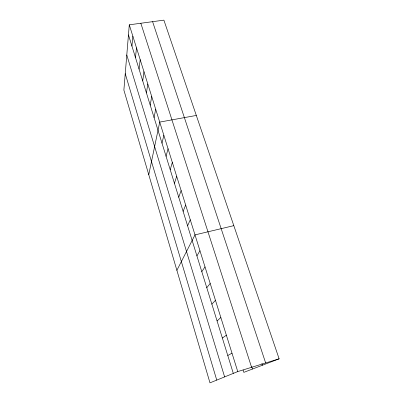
<?xml version="1.0" encoding="UTF-8"?>
<svg xmlns="http://www.w3.org/2000/svg" width="403" height="403" viewBox="0 0 403 403"><rect width="100%" height="100%" fill="white"/><g stroke="black" fill="none" stroke-linecap="round" stroke-linejoin="round"><path stroke-width="0.6" d="M129.292 24.81L123.877 90.081L209.978 382.85L237.755 371.581L279.123 358.816L163.895 20.15L129.292 24.81L237.755 371.581M131.932 46.113L132.864 36.23M135.463 57.523L136.501 47.851M139.06 69.13L140.199 59.679M142.717 80.943L143.962 71.719M146.44 92.957L147.795 83.97M150.228 105.183L151.699 96.448M154.082 117.631L155.674 109.153M148.757 174.69L159.719 122.089L196.321 115.444M162.006 143.196L163.84 135.272M166.071 156.334L168.041 148.697M170.217 169.708L172.323 162.379M174.439 183.335L176.68 176.323M178.741 197.218L181.128 190.538M183.118 211.363L185.662 205.031M187.586 225.781L190.281 219.811M176.887 270.332L194.997 234.884L233.816 225.65M196.921 255.92L199.953 250.726M201.802 271.677L205.016 266.907M206.784 287.757L210.18 283.43M211.867 304.169L215.459 300.306M217.061 320.929L220.854 317.544M222.36 338.041L226.365 335.165M227.776 355.527L231.997 353.169M279.123 358.816L243.835 372.362L243.095 370.025M152.601 21.671L265.658 362.972M261.9 363.456L262.479 365.209M251.704 366.675L252.464 369.047M140.833 23.253L251.593 367.314M128.456 34.89L233.312 373.385M126.789 54.989L224.622 376.906M125.237 73.658L216.754 380.105"/></g></svg>
